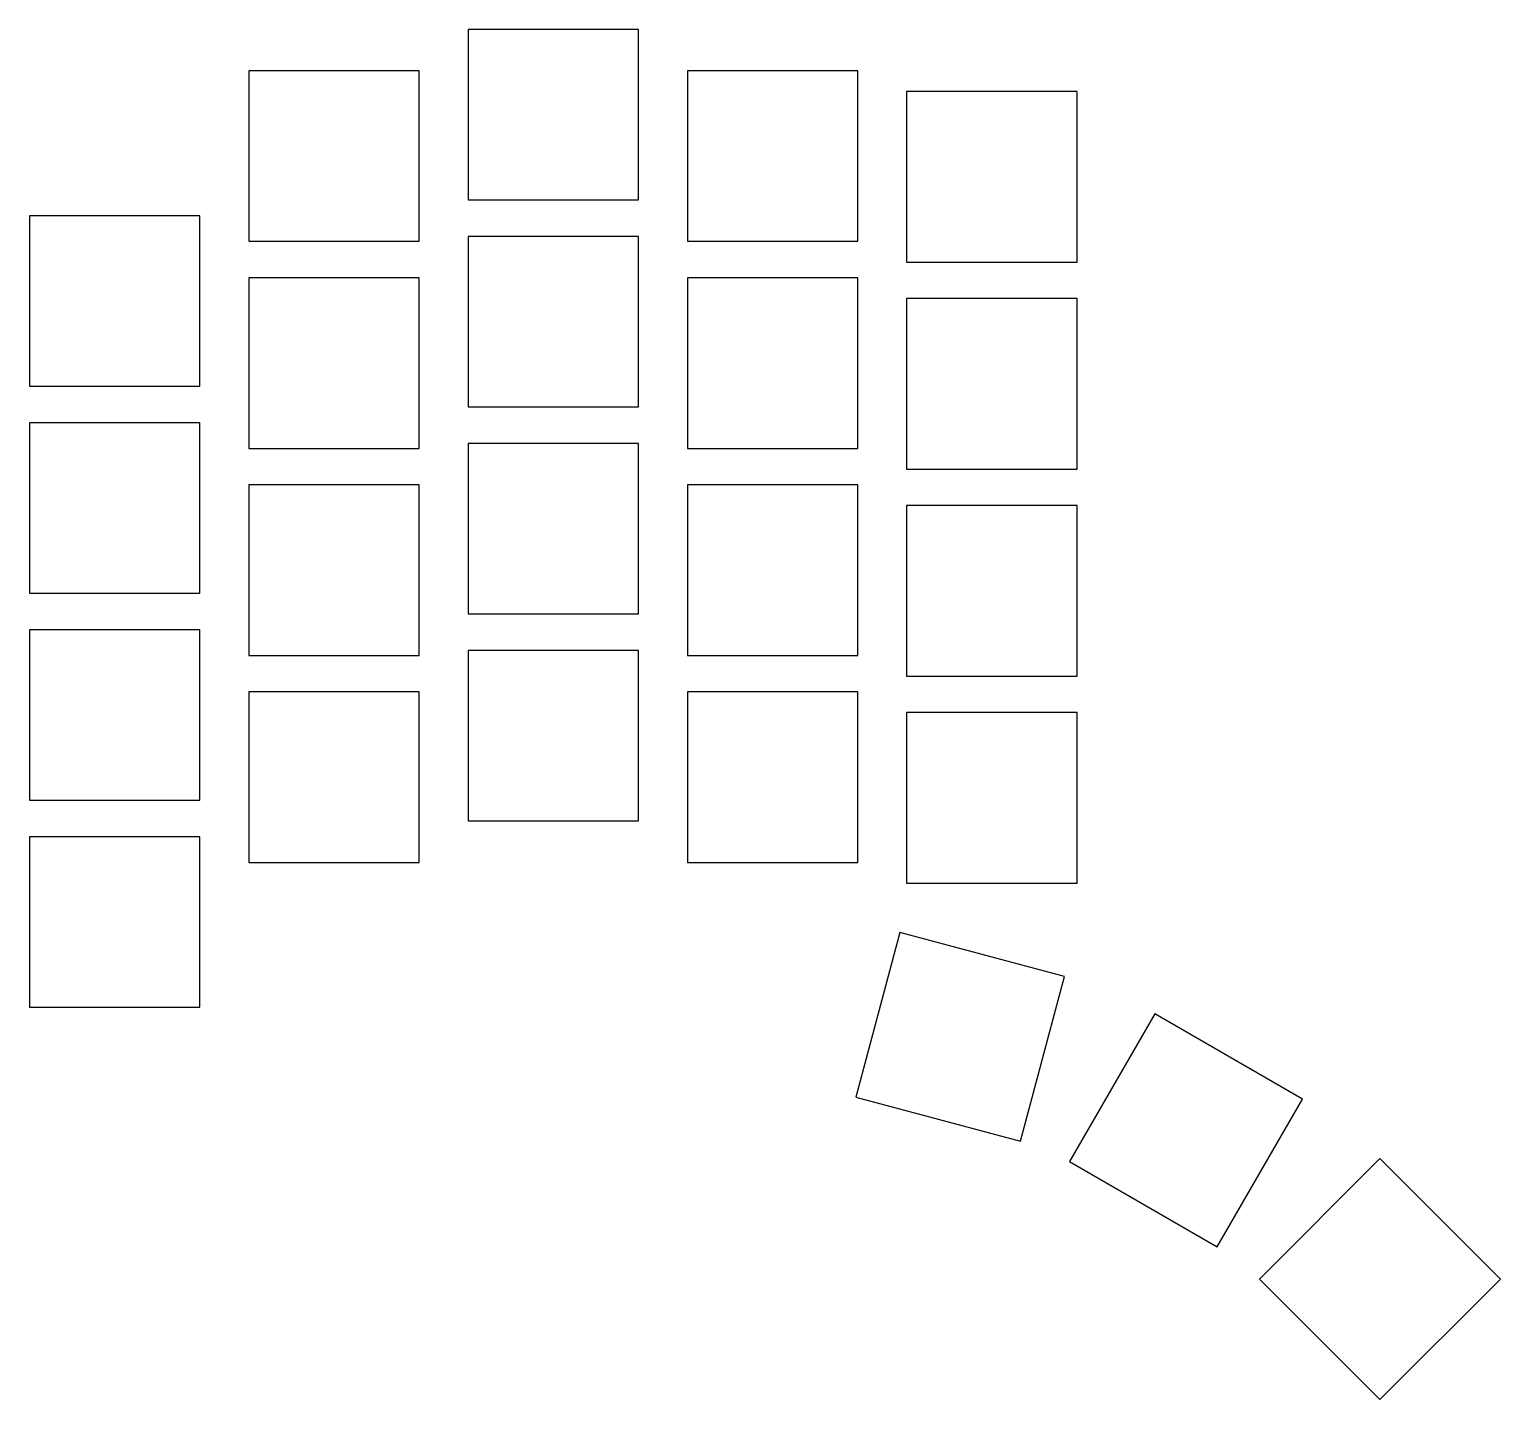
# Model space of a CAD drawing. Header units: millimetres. Extents: x -7 to 114, y -39 to 73.
import ezdxf

# ---------------------------------------------------------------- set-up
doc = ezdxf.new("R2010")
doc.units = ezdxf.units.MM

msp = doc.modelspace()

# ---------------------------------------------------------------- linework, layer by layer
for p, q in [((43, 73.3), (29, 73.3)), ((29, 73.3), (29, 59.3)), ((43, 59.3), (43, 73.3)), ((25, 69.9), (11, 69.9)), ((11, 69.9), (11, 55.9)), ((25, 55.9), (25, 69.9)), ((61, 69.9), (47, 69.9)), ((47, 69.9), (47, 55.9)), ((61, 55.9), (61, 69.9)), ((79, 68.2), (65, 68.2)), ((65, 68.2), (65, 54.2)), ((79, 54.2), (79, 68.2)), ((29, 59.3), (43, 59.3)), ((7, 58), (-7, 58)), ((-7, 58), (-7, 44)), ((7, 44), (7, 58)), ((11, 55.9), (25, 55.9)), ((43, 56.3), (29, 56.3)), ((29, 56.3), (29, 42.3)), ((43, 42.3), (43, 56.3)), ((47, 55.9), (61, 55.9)), ((65, 54.2), (79, 54.2)), ((25, 52.9), (11, 52.9)), ((11, 52.9), (11, 38.9)), ((25, 38.9), (25, 52.9)), ((61, 52.9), (47, 52.9)), ((47, 52.9), (47, 38.9)), ((61, 38.9), (61, 52.9)), ((79, 51.2), (65, 51.2)), ((65, 51.2), (65, 37.2)), ((79, 37.2), (79, 51.2)), ((-7, 44), (7, 44)), ((29, 42.3), (43, 42.3)), ((7, 41), (-7, 41)), ((-7, 41), (-7, 27)), ((7, 27), (7, 41)), ((11, 38.9), (25, 38.9)), ((43, 39.3), (29, 39.3)), ((29, 39.3), (29, 25.3)), ((43, 25.3), (43, 39.3)), ((47, 38.9), (61, 38.9)), ((65, 37.2), (79, 37.2)), ((25, 35.9), (11, 35.9)), ((11, 35.9), (11, 21.9)), ((25, 21.9), (25, 35.9)), ((61, 35.9), (47, 35.9)), ((47, 35.9), (47, 21.9)), ((61, 21.9), (61, 35.9)), ((79, 34.2), (65, 34.2)), ((65, 34.2), (65, 20.2)), ((79, 20.2), (79, 34.2)), ((-7, 27), (7, 27)), ((29, 25.3), (43, 25.3)), ((7, 24), (-7, 24)), ((-7, 24), (-7, 10)), ((7, 10), (7, 24)), ((11, 21.9), (25, 21.9)), ((43, 22.3), (29, 22.3)), ((29, 22.3), (29, 8.3)), ((43, 8.3), (43, 22.3)), ((47, 21.9), (61, 21.9)), ((65, 20.2), (79, 20.2)), ((25, 18.9), (11, 18.9)), ((11, 18.9), (11, 4.9)), ((25, 4.9), (25, 18.9)), ((61, 18.9), (47, 18.9)), ((47, 18.9), (47, 4.9)), ((61, 4.9), (61, 18.9)), ((79, 17.2), (65, 17.2)), ((65, 17.2), (65, 3.2)), ((79, 3.2), (79, 17.2)), ((-7, 10), (7, 10)), ((29, 8.3), (43, 8.3)), ((7, 7), (-7, 7)), ((-7, 7), (-7, -7)), ((7, -7), (7, 7)), ((11, 4.9), (25, 4.9)), ((47, 4.9), (61, 4.9)), ((65, 3.2), (79, 3.2)), ((64.44, -0.85), (60.82, -14.37)), ((77.97, -4.47), (64.44, -0.85)), ((74.34, -17.99), (77.97, -4.47)), ((-7, -7), (7, -7)), ((85.37, -7.54), (78.37, -19.66)), ((97.49, -14.54), (85.37, -7.54)), ((60.82, -14.37), (74.34, -17.99)), ((90.49, -26.66), (97.49, -14.54)), ((78.37, -19.66), (90.49, -26.66)), ((103.85, -19.41), (93.95, -29.31)), ((113.75, -29.31), (103.85, -19.41)), ((93.95, -29.31), (103.85, -39.21)), ((103.85, -39.21), (113.75, -29.31))]:
    msp.add_line(p, q)

doc.saveas('drawing.dxf')
